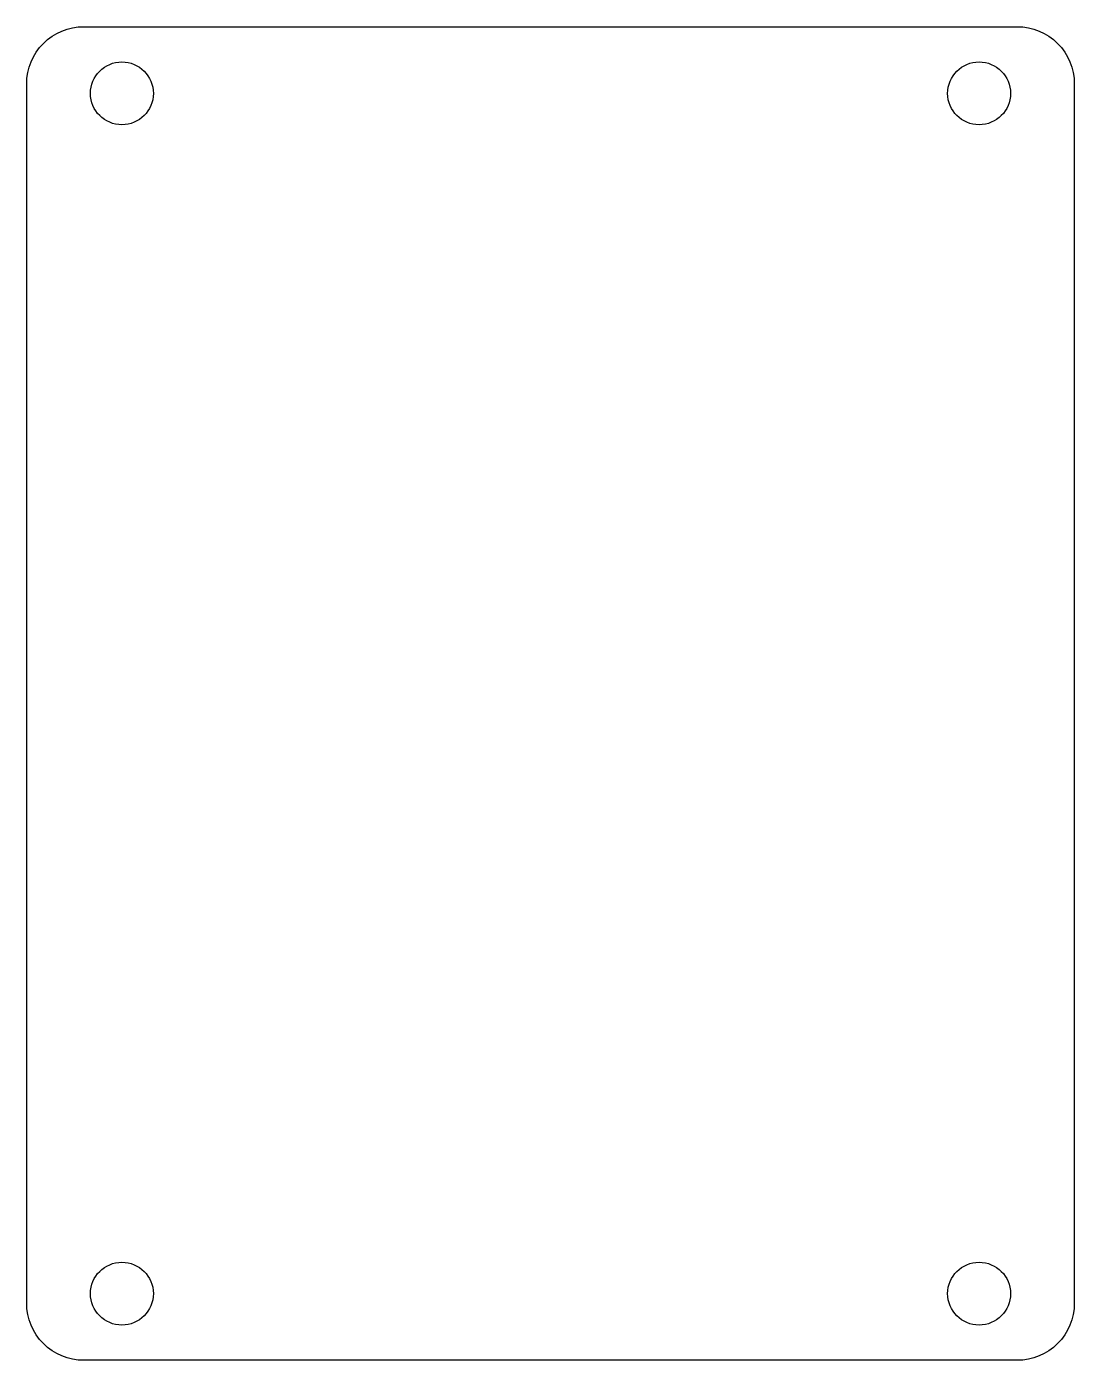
# Model space of a CAD drawing. Header units: millimetres. Extents: x 0 to 55, y 0 to 70.
import ezdxf

# ---------------------------------------------------------------- set-up
doc = ezdxf.new("R2010")
doc.units = ezdxf.units.MM
doc.layers.get('0').update_dxf_attribs({"linetype": 'CONTINUOUS'})

msp = doc.modelspace()

# ---------------------------------------------------------------- linework, layer by layer
msp.add_lwpolyline([(52, 0), (3, 0, -0.414214), (0, 3), (0, 67, -0.414214), (3, 70), (52, 70, -0.414214), (55, 67), (55, 3, -0.414214)], format="xyb", close=True)
for centre in [(5, 66.5), (50, 66.5), (5, 3.5), (50, 3.5)]:
    msp.add_circle(centre, 1.65)

doc.saveas('drawing.dxf')
